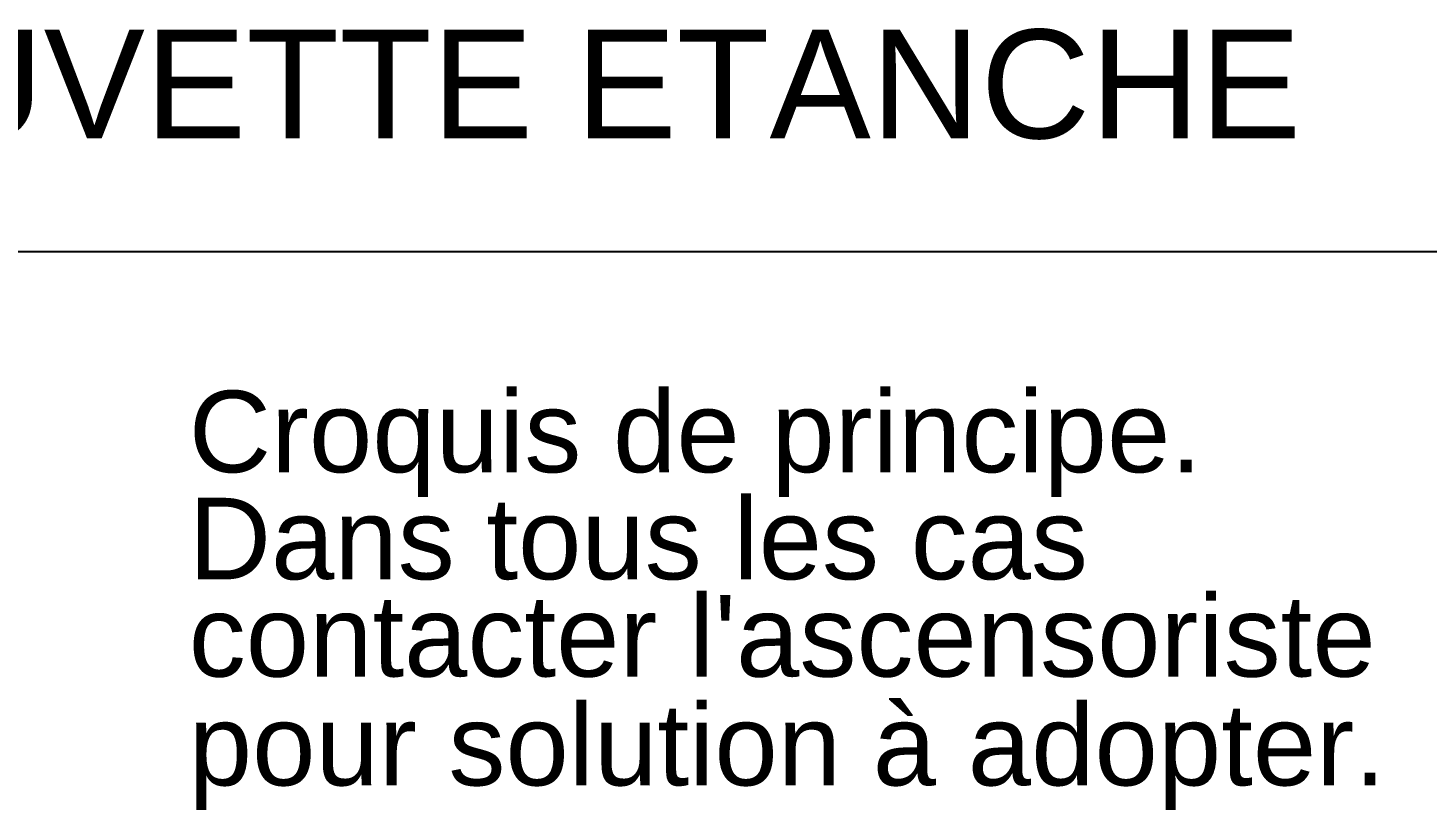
# Paper-space layout 'ldTemplatePARS001R3OrderA3BWPP03 (2)' of a CAD drawing. Header units: millimetres. Extents: x 302 to 722, y -383 to -86.
# Drawn here: x 351.1 to 402.6, y -340.6 to -311.8 of the extents above; entities that cross this region are included whole.
import ezdxf

# ---------------------------------------------------------------- set-up
doc = ezdxf.new("R2010")
doc.units = ezdxf.units.MM
doc.styles.add('LD', font='ARIALUNI.TTF')

psp = doc.layouts.new('ldTemplatePARS001R3OrderA3BWPP03 (2)')

# ---------------------------------------------------------------- linework, layer by layer
at = {"color": 7}
for p, q in [((343.854, -320.059), (360.242, -320.059)), ((352.147, -320.059), (406.687, -320.059))]:
    psp.add_line(p, q, dxfattribs=at)

# ---------------------------------------------------------------- texts
at = {"color": 7, "style": 'LD'}
for s, height, p in [('SI CUVETTE ETANCHE', 4, (336.79, -315.894)), ('Croquis de principe.', 3, (357.028, -328.179)), ('Dans tous les cas', 3, (357.028, -332.117)), ("contacter l'ascensoriste ", 3, (357.028, -335.697)), ('pour solution à adopter.', 3, (357.028, -339.7))]:
    psp.add_text(s, height=height, dxfattribs=at).set_placement(p)

doc.saveas('drawing.dxf')
